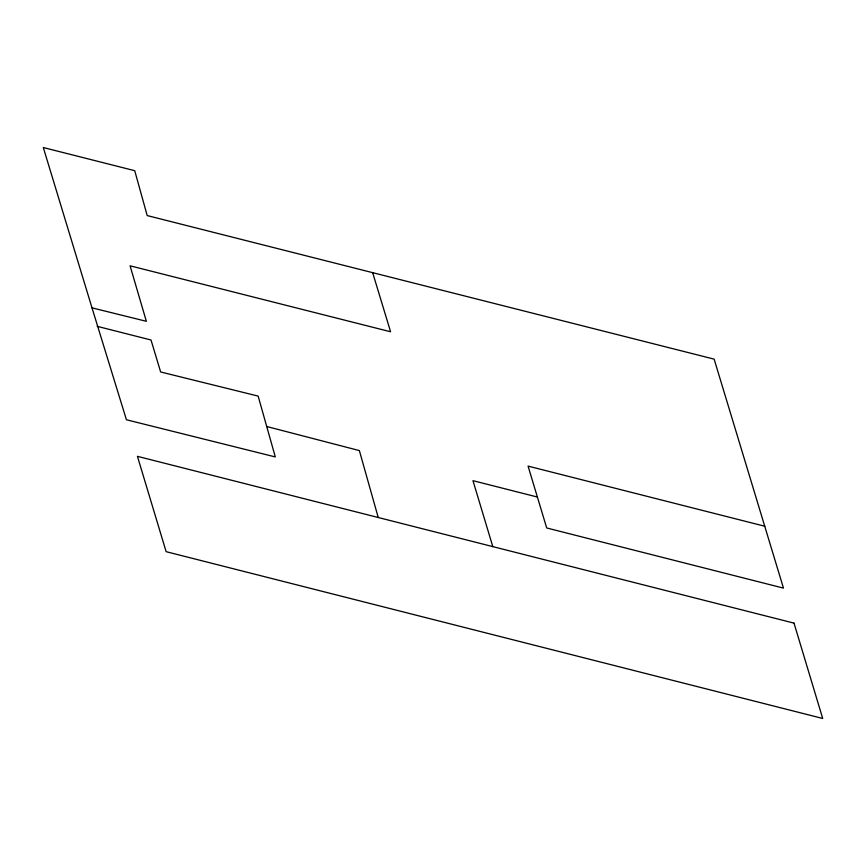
<?xml version="1.0" encoding="UTF-8"?>
<svg xmlns="http://www.w3.org/2000/svg" width="866" height="866" viewBox="0 0 866 866"><rect width="100%" height="100%" fill="white"/><g stroke="black" fill="none" stroke-linecap="round" stroke-linejoin="round"><path stroke-width="1.3" d="M764.851 526.257L528.076 466.114L546.695 527.968L783.47 588.111L714.136 359.141L147.198 215.569L134.728 170.689L43.3 147.534L92.002 307.852L146.365 321.308L130.073 265.808L390.598 331.775L372.651 272.671M97.144 326.32L151.02 340.002L160.643 371.969L258.155 396.098L275.301 456.934L126.425 419.761L92.002 307.852M537.385 497.041L472.966 480.673L492.808 546.619M266.728 426.516L359.368 450.591L378.236 517.511M794.014 623.13L137.434 456.339L166.131 551.674L822.7 718.466L794.014 623.13"/></g></svg>
